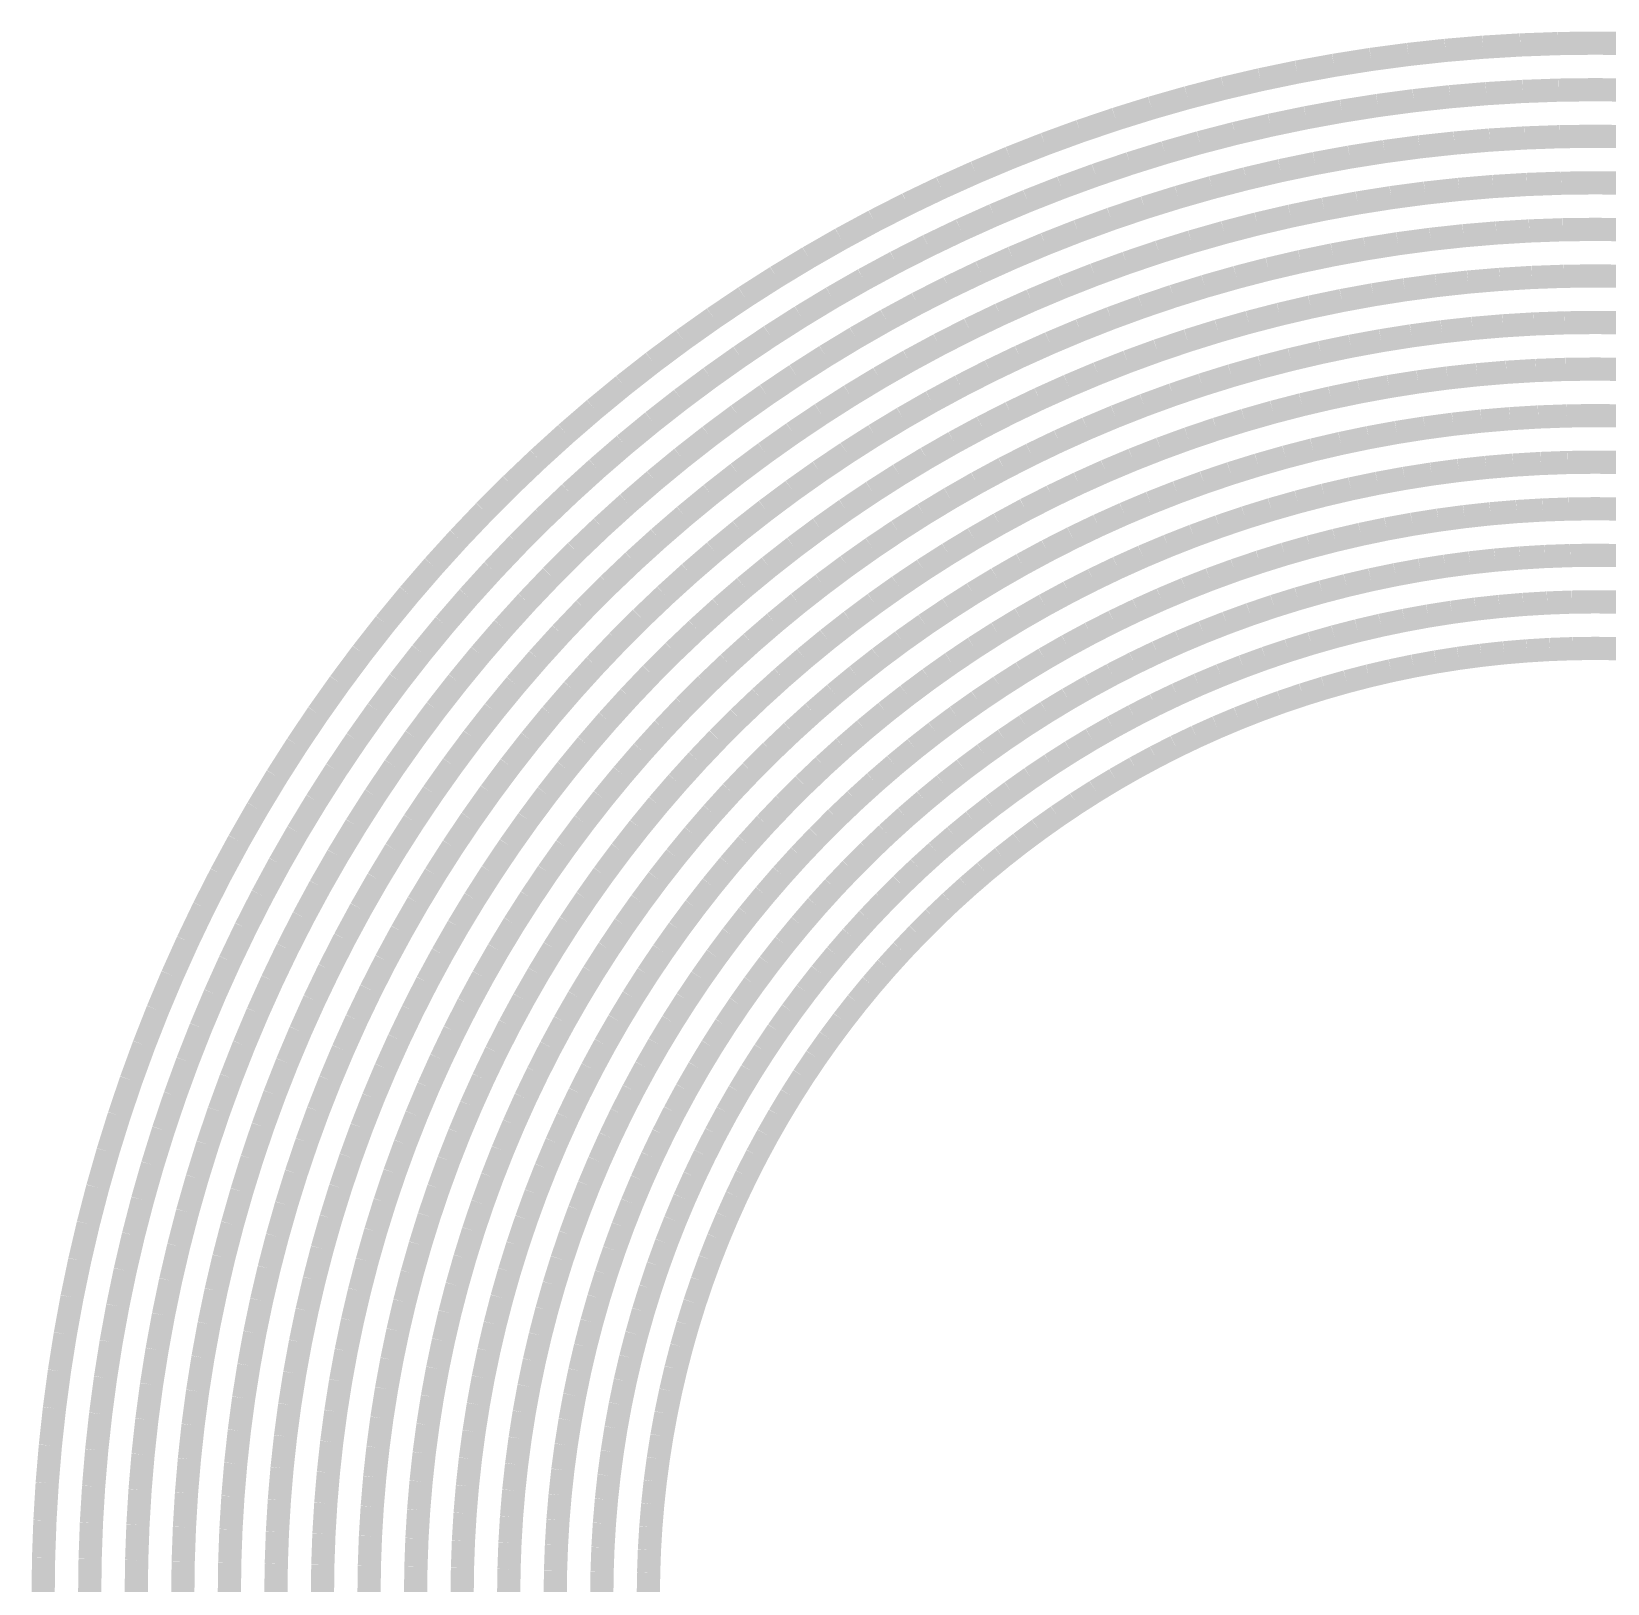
# Model space of a CAD drawing. Header units: millimetres. Extents: x -43 to 75, y 27 to 82.
# Drawn here: x 51.23 to 61.55, y 71.99 to 82.15 of the extents above; entities that cross this region are included whole.
import ezdxf

# ---------------------------------------------------------------- set-up
doc = ezdxf.new("R2010")
doc.units = ezdxf.units.MM
doc.layers.add('solderpaste_top', color=7, linetype='Continuous')

msp = doc.modelspace()

# ---------------------------------------------------------------- linework, layer by layer
at = {"layer": 'solderpaste_top', "color": 171, "const_width": 0.152}
for points in [[(60.7357, 82.0517), (60.9808, 82.0665)], [(60.9808, 82.0665), (61.2262, 82.0754)], [(61.2262, 82.0754), (61.4718, 82.0784)], [(61.4718, 82.0784), (61.7192, 82.0754)], [(59.7609, 81.9333), (60.0035, 81.9718)], [(60.0035, 81.9718), (60.2469, 82.0043)], [(60.2469, 82.0043), (60.491, 82.031)], [(60.491, 82.031), (60.7357, 82.0517)], [(59.279, 81.839), (59.5194, 81.8891)], [(59.5194, 81.8891), (59.7609, 81.9333)], [(58.8021, 81.7215), (59.0398, 81.7831)], [(59.0398, 81.7831), (59.279, 81.839)], [(60.5204, 81.7276), (60.7578, 81.7477)], [(60.7578, 81.7477), (60.9956, 81.7621)], [(60.9956, 81.7621), (61.2336, 81.7707)], [(61.2336, 81.7707), (61.4718, 81.7736)], [(61.4718, 81.7736), (61.7118, 81.7707)], [(58.3315, 81.581), (58.566, 81.6541)], [(58.566, 81.6541), (58.8021, 81.7215)], [(59.8122, 81.6329), (60.0475, 81.6702)], [(60.0475, 81.6702), (60.2836, 81.7017)], [(60.2836, 81.7017), (60.5204, 81.7276)], [(58.0989, 81.5023), (58.3315, 81.581)], [(59.1128, 81.4872), (59.3447, 81.5414)], [(59.3447, 81.5414), (59.5779, 81.59)], [(59.5779, 81.59), (59.8122, 81.6329)], [(57.8682, 81.418), (58.0989, 81.5023)], [(58.8822, 81.4274), (59.1128, 81.4872)], [(60.5498, 81.4242), (60.7799, 81.4437)], [(60.7799, 81.4437), (61.0103, 81.4576)], [(61.0103, 81.4576), (61.241, 81.466)], [(61.241, 81.466), (61.4718, 81.4688)], [(61.4718, 81.4688), (61.7045, 81.466)], [(57.6397, 81.3282), (57.8682, 81.418)], [(58.4257, 81.2911), (58.6531, 81.362)], [(58.6531, 81.362), (58.8822, 81.4274)], [(59.6365, 81.2908), (59.8636, 81.3324)], [(59.8636, 81.3324), (60.0916, 81.3686)], [(60.0916, 81.3686), (60.3204, 81.3992)], [(60.3204, 81.3992), (60.5498, 81.4242)], [(57.1894, 81.132), (57.4134, 81.2328)], [(57.4134, 81.2328), (57.6397, 81.3282)], [(58.2001, 81.2148), (58.4257, 81.2911)], [(59.1857, 81.1912), (59.4105, 81.2438)], [(59.4105, 81.2438), (59.6365, 81.2908)], [(56.968, 81.0259), (57.1894, 81.132)], [(57.7546, 81.0459), (57.9763, 81.133)], [(57.9763, 81.133), (58.2001, 81.2148)], [(58.7403, 81.0699), (58.9623, 81.1333)], [(58.9623, 81.1333), (59.1857, 81.1912)], [(60.5793, 81.1208), (60.8019, 81.1397)], [(60.8019, 81.1397), (61.025, 81.1532)], [(61.025, 81.1532), (61.2483, 81.1613)], [(61.2483, 81.1613), (61.4718, 81.164)], [(61.4718, 81.164), (61.6971, 81.1613)], [(56.7492, 80.9144), (56.968, 81.0259)], [(57.5351, 80.9534), (57.7546, 81.0459)], [(58.5199, 81.0013), (58.7403, 81.0699)], [(59.6951, 80.9917), (59.9149, 81.032)], [(59.9149, 81.032), (60.1356, 81.067)], [(60.1356, 81.067), (60.3571, 81.0966)], [(60.3571, 81.0966), (60.5793, 81.1208)], [(57.3179, 80.8556), (57.5351, 80.9534)], [(58.0844, 80.848), (58.3012, 80.9273)], [(58.3012, 80.9273), (58.5199, 81.0013)], [(59.2587, 80.8953), (59.4763, 80.9461)], [(59.4763, 80.9461), (59.6951, 80.9917)], [(56.5331, 80.7976), (56.7492, 80.9144)], [(57.1031, 80.7526), (57.3179, 80.8556)], [(57.8696, 80.7636), (58.0844, 80.848)], [(58.8274, 80.7779), (59.0423, 80.8392)], [(59.0423, 80.8392), (59.2587, 80.8953)], [(60.3938, 80.794), (60.6087, 80.8175)], [(60.6087, 80.8175), (60.824, 80.8357)], [(60.824, 80.8357), (61.0397, 80.8488)], [(61.0397, 80.8488), (61.2557, 80.8566)], [(61.2557, 80.8566), (61.4718, 80.8592)], [(61.4718, 80.8592), (61.6897, 80.8566)], [(56.32, 80.6757), (56.5331, 80.7976)], [(56.8908, 80.6445), (57.1031, 80.7526)], [(57.6568, 80.6739), (57.8696, 80.7636)], [(58.6141, 80.7114), (58.8274, 80.7779)], [(59.7536, 80.6926), (59.9662, 80.7315)], [(59.9662, 80.7315), (60.1796, 80.7654)], [(60.1796, 80.7654), (60.3938, 80.794)], [(56.1098, 80.5487), (56.32, 80.6757)], [(56.6813, 80.5313), (56.8908, 80.6445)], [(57.4463, 80.5792), (57.6568, 80.6739)], [(58.1925, 80.563), (58.4024, 80.6398)], [(58.4024, 80.6398), (58.6141, 80.7114)], [(59.3316, 80.5993), (59.542, 80.6485)], [(59.542, 80.6485), (59.7536, 80.6926)], [(55.9028, 80.4166), (56.1098, 80.5487)], [(56.4745, 80.413), (56.6813, 80.5313)], [(57.2382, 80.4794), (57.4463, 80.5792)], [(57.9845, 80.4813), (58.1925, 80.563)], [(58.9146, 80.4858), (59.1224, 80.5451)], [(59.1224, 80.5451), (59.3316, 80.5993)], [(60.4306, 80.4914), (60.6381, 80.5141)], [(60.6381, 80.5141), (60.8461, 80.5317)], [(60.8461, 80.5317), (61.0545, 80.5443)], [(61.0545, 80.5443), (61.2631, 80.5519)], [(61.2631, 80.5519), (61.4718, 80.5544)], [(61.4718, 80.5544), (61.6824, 80.5519)], [(55.699, 80.2795), (55.9028, 80.4166)], [(56.2706, 80.2897), (56.4745, 80.413)], [(57.0325, 80.3746), (57.2382, 80.4794)], [(57.7786, 80.3945), (57.9845, 80.4813)], [(58.5035, 80.3522), (58.7083, 80.4215)], [(58.7083, 80.4215), (58.9146, 80.4858)], [(59.8122, 80.3935), (60.0175, 80.4311)], [(60.0175, 80.4311), (60.2237, 80.4638)], [(60.2237, 80.4638), (60.4306, 80.4914)], [(56.8294, 80.2649), (57.0325, 80.3746)], [(57.3733, 80.2062), (57.5748, 80.3028)], [(57.5748, 80.3028), (57.7786, 80.3945)], [(58.3006, 80.2781), (58.5035, 80.3522)], [(59.2025, 80.251), (59.4045, 80.3034)], [(59.4045, 80.3034), (59.6078, 80.3509)], [(59.6078, 80.3509), (59.8122, 80.3935)], [(55.4986, 80.1376), (55.699, 80.2795)], [(56.0698, 80.1616), (56.2706, 80.2897)], [(56.629, 80.1503), (56.8294, 80.2649)], [(57.1741, 80.1047), (57.3733, 80.2062)], [(57.9003, 80.1151), (58.0994, 80.199)], [(58.0994, 80.199), (58.3006, 80.2781)], [(59.0017, 80.1937), (59.2025, 80.251)], [(60.4673, 80.1888), (60.6675, 80.2107)], [(60.6675, 80.2107), (60.8682, 80.2277)], [(60.8682, 80.2277), (61.0692, 80.2399)], [(61.0692, 80.2399), (61.2704, 80.2472)], [(61.2704, 80.2472), (61.4718, 80.2496)], [(61.4718, 80.2496), (61.675, 80.2471)], [(55.3017, 79.9909), (55.4986, 80.1376)], [(55.8722, 80.0287), (56.0698, 80.1616)], [(56.4315, 80.0308), (56.629, 80.1503)], [(56.9775, 79.9985), (57.1741, 80.1047)], [(57.7032, 80.0264), (57.9003, 80.1151)], [(58.6047, 80.0647), (58.8024, 80.1316)], [(58.8024, 80.1316), (59.0017, 80.1937)], [(59.6736, 80.0533), (59.8707, 80.0943)], [(59.8707, 80.0943), (60.0688, 80.1306)], [(60.0688, 80.1306), (60.2677, 80.1622)], [(60.2677, 80.1622), (60.4673, 80.1888)], [(55.1084, 79.8394), (55.3017, 79.9909)], [(55.6778, 79.891), (55.8722, 80.0287)], [(56.2369, 79.9067), (56.4315, 80.0308)], [(56.7835, 79.8875), (56.9775, 79.9985)], [(57.5083, 79.9329), (57.7032, 80.0264)], [(58.2144, 79.9167), (58.4087, 79.9931)], [(58.4087, 79.9931), (58.6047, 80.0647)], [(59.2826, 79.9569), (59.4775, 80.0074)], [(59.4775, 80.0074), (59.6736, 80.0533)], [(55.4868, 79.7487), (55.6778, 79.891)], [(56.0453, 79.7778), (56.2369, 79.9067)], [(56.5923, 79.7719), (56.7835, 79.8875)], [(57.3158, 79.8348), (57.5083, 79.9329)], [(58.022, 79.8356), (58.2144, 79.9167)], [(58.8966, 79.8417), (59.0889, 79.9016)], [(59.0889, 79.9016), (59.2826, 79.9569)], [(60.3118, 79.8606), (60.5041, 79.8863)], [(60.5041, 79.8863), (60.6969, 79.9073)], [(60.6969, 79.9073), (60.8902, 79.9237)], [(60.8902, 79.9237), (61.0839, 79.9354)], [(61.0839, 79.9354), (61.2778, 79.9425)], [(61.2778, 79.9425), (61.4718, 79.9448)], [(61.4718, 79.9448), (61.6676, 79.9424)], [(54.9188, 79.6833), (55.1084, 79.8394)], [(57.1256, 79.7321), (57.3158, 79.8348)], [(57.8317, 79.75), (58.022, 79.8356)], [(58.7059, 79.7772), (58.8966, 79.8417)], [(59.7394, 79.7557), (59.9293, 79.7952)], [(59.9293, 79.7952), (60.1201, 79.8302)], [(60.1201, 79.8302), (60.3118, 79.8606)], [(54.733, 79.5227), (54.9188, 79.6833)], [(55.2992, 79.6018), (55.4868, 79.7487)], [(55.8569, 79.6444), (56.0453, 79.7778)], [(56.4039, 79.6517), (56.5923, 79.7719)], [(56.9381, 79.6248), (57.1256, 79.7321)], [(57.6434, 79.6597), (57.8317, 79.75)], [(58.3293, 79.6344), (58.5167, 79.7081)], [(58.5167, 79.7081), (58.7059, 79.7772)], [(59.3626, 79.6628), (59.5504, 79.7115)], [(59.5504, 79.7115), (59.7394, 79.7557)], [(55.1153, 79.4504), (55.2992, 79.6018)], [(55.6718, 79.5065), (55.8569, 79.6444)], [(56.2184, 79.527), (56.4039, 79.6517)], [(56.7531, 79.513), (56.9381, 79.6248)], [(57.4574, 79.5649), (57.6434, 79.6597)], [(58.1437, 79.5562), (58.3293, 79.6344)], [(58.9908, 79.5519), (59.1761, 79.6096)], [(59.1761, 79.6096), (59.3626, 79.6628)], [(60.3558, 79.5589), (60.5408, 79.5837)], [(60.5408, 79.5837), (60.7263, 79.6039)], [(60.7263, 79.6039), (60.9123, 79.6197)], [(60.9123, 79.6197), (61.0986, 79.631)], [(61.0986, 79.631), (61.2852, 79.6377)], [(61.2852, 79.6377), (61.4718, 79.64)], [(61.4718, 79.64), (61.6603, 79.6377)], [(54.5512, 79.3577), (54.733, 79.5227)], [(55.4901, 79.3641), (55.6718, 79.5065)], [(56.0361, 79.3978), (56.2184, 79.527)], [(56.5709, 79.3968), (56.7531, 79.513)], [(57.2738, 79.4657), (57.4574, 79.5649)], [(57.7785, 79.3865), (57.9601, 79.4735)], [(57.9601, 79.4735), (58.1437, 79.5562)], [(58.6248, 79.4231), (58.807, 79.4897)], [(58.807, 79.4897), (58.9908, 79.5519)], [(59.8051, 79.458), (59.9879, 79.4961)], [(59.9879, 79.4961), (60.1714, 79.5298)], [(60.1714, 79.5298), (60.3558, 79.5589)], [(54.9351, 79.2946), (55.1153, 79.4504)], [(55.8569, 79.2643), (56.0361, 79.3978)], [(56.3916, 79.2761), (56.5709, 79.3968)], [(57.0926, 79.3621), (57.2738, 79.4657)], [(57.5991, 79.2951), (57.7785, 79.3865)], [(58.4443, 79.3521), (58.6248, 79.4231)], [(59.4427, 79.3687), (59.6234, 79.4156)], [(59.6234, 79.4156), (59.8051, 79.458)], [(54.3734, 79.1883), (54.5512, 79.3577)], [(54.7588, 79.1345), (54.9351, 79.2946)], [(55.3119, 79.2174), (55.4901, 79.3641)], [(56.2152, 79.1512), (56.3916, 79.2761)], [(56.9139, 79.2541), (57.0926, 79.3621)], [(57.4219, 79.1993), (57.5991, 79.2951)], [(58.0885, 79.1971), (58.2655, 79.2768)], [(58.2655, 79.2768), (58.4443, 79.3521)], [(59.085, 79.262), (59.2632, 79.3175)], [(59.2632, 79.3175), (59.4427, 79.3687)], [(60.3998, 79.2573), (60.5775, 79.2811)], [(60.5775, 79.2811), (60.7558, 79.3006)], [(60.7558, 79.3006), (60.9344, 79.3157)], [(60.9344, 79.3157), (61.1134, 79.3265)], [(61.1134, 79.3265), (61.2925, 79.333)], [(61.2925, 79.333), (61.4718, 79.3352)], [(61.4718, 79.3352), (61.6529, 79.333)], [(54.1997, 79.0146), (54.3734, 79.1883)], [(55.1373, 79.0664), (55.3119, 79.2174)], [(55.681, 79.1265), (55.8569, 79.2643)], [(56.738, 79.1418), (56.9139, 79.2541)], [(57.2471, 79.0993), (57.4219, 79.1993)], [(57.9136, 79.1133), (58.0885, 79.1971)], [(58.7329, 79.1381), (58.9082, 79.2022)], [(58.9082, 79.2022), (59.085, 79.262)], [(59.8709, 79.1604), (60.0464, 79.197)], [(60.0464, 79.197), (60.2228, 79.2293)], [(60.2228, 79.2293), (60.3998, 79.2573)], [(54.5863, 78.9701), (54.7588, 79.1345)], [(54.9663, 78.9113), (55.1373, 79.0664)], [(55.5084, 78.9844), (55.681, 79.1265)], [(56.0419, 79.0221), (56.2152, 79.1512)], [(56.5647, 79.0253), (56.738, 79.1418)], [(57.0748, 78.9952), (57.2471, 79.0993)], [(57.7407, 79.0252), (57.9136, 79.1133)], [(58.3872, 78.9973), (58.5592, 79.0698)], [(58.5592, 79.0698), (58.7329, 79.1381)], [(59.3504, 79.0254), (59.5228, 79.0746)], [(59.5228, 79.0746), (59.6963, 79.1196)], [(59.6963, 79.1196), (59.8709, 79.1604)], [(54.0303, 78.8368), (54.1997, 79.0146)], [(54.4179, 78.8017), (54.5863, 78.9701)], [(55.3394, 78.8383), (55.5084, 78.9844)], [(55.8718, 78.8888), (56.0419, 79.0221)], [(56.3944, 78.9046), (56.5647, 79.0253)], [(56.905, 78.8868), (57.0748, 78.9952)], [(57.57, 78.9329), (57.7407, 79.0252)], [(58.217, 78.9207), (58.3872, 78.9973)], [(59.0094, 78.9146), (59.1792, 78.9721)], [(59.1792, 78.9721), (59.3504, 79.0254)], [(60.4439, 78.9557), (60.6143, 78.9785)], [(60.6143, 78.9785), (60.7852, 78.9972)], [(60.7852, 78.9972), (60.9565, 79.0117)], [(60.9565, 79.0117), (61.1281, 79.0221)], [(61.1281, 79.0221), (61.2999, 79.0283)], [(61.2999, 79.0283), (61.4718, 79.0304)], [(61.4718, 79.0304), (61.6455, 79.0283)], [(54.7992, 78.752), (54.9663, 78.9113)], [(55.705, 78.7515), (55.8718, 78.8888)], [(56.227, 78.7799), (56.3944, 78.9046)], [(56.7379, 78.7745), (56.905, 78.8868)], [(57.4016, 78.8366), (57.57, 78.9329)], [(58.0487, 78.84), (58.217, 78.9207)], [(58.841, 78.8531), (59.0094, 78.9146)], [(59.7693, 78.8237), (59.9367, 78.8628)], [(59.9367, 78.8628), (60.105, 78.8979)], [(60.105, 78.8979), (60.2741, 78.9289)], [(60.2741, 78.9289), (60.4439, 78.9557)], [(53.8653, 78.655), (54.0303, 78.8368)], [(54.2535, 78.6292), (54.4179, 78.8017)], [(54.636, 78.5888), (54.7992, 78.752)], [(55.1739, 78.6881), (55.3394, 78.8383)], [(55.5415, 78.6101), (55.705, 78.7515)], [(56.0627, 78.6512), (56.227, 78.7799)], [(56.5735, 78.6581), (56.7379, 78.7745)], [(57.2356, 78.7362), (57.4016, 78.8366)], [(57.7182, 78.6666), (57.8824, 78.7553)], [(57.8824, 78.7553), (58.0487, 78.84)], [(58.5089, 78.7179), (58.6741, 78.7875)], [(58.6741, 78.7875), (58.841, 78.8531)], [(59.4375, 78.7334), (59.6028, 78.7805)], [(59.6028, 78.7805), (59.7693, 78.8237)], [(53.7047, 78.4692), (53.8653, 78.655)], [(55.0121, 78.5339), (55.1739, 78.6881)], [(55.9015, 78.5185), (56.0627, 78.6512)], [(56.4121, 78.5377), (56.5735, 78.6581)], [(57.072, 78.6319), (57.2356, 78.7362)], [(57.5561, 78.5739), (57.7182, 78.6666)], [(58.3454, 78.6443), (58.5089, 78.7179)], [(59.1105, 78.6271), (59.2734, 78.6822)], [(59.2734, 78.6822), (59.4375, 78.7334)], [(60.3254, 78.6284), (60.4879, 78.6541)], [(60.4879, 78.6541), (60.651, 78.676)], [(60.651, 78.676), (60.8146, 78.6938)], [(60.8146, 78.6938), (60.9786, 78.7077)], [(60.9786, 78.7077), (61.1428, 78.7176)], [(61.1428, 78.7176), (61.3073, 78.7236)], [(61.3073, 78.7236), (61.4718, 78.7256)], [(61.4718, 78.7256), (61.6382, 78.7236)], [(54.0934, 78.4529), (54.2535, 78.6292)], [(54.4767, 78.4217), (54.636, 78.5888)], [(55.3815, 78.4649), (55.5415, 78.6101)], [(56.911, 78.5236), (57.072, 78.6319)], [(57.3964, 78.4773), (57.5561, 78.5739)], [(58.024, 78.4854), (58.1838, 78.5668)], [(58.1838, 78.5668), (58.3454, 78.6443)], [(58.7891, 78.5052), (58.9491, 78.5681)], [(58.9491, 78.5681), (59.1105, 78.6271)], [(59.8422, 78.5277), (60.0024, 78.5652)], [(60.0024, 78.5652), (60.1635, 78.5987)], [(60.1635, 78.5987), (60.3254, 78.6284)], [(53.5486, 78.2796), (53.7047, 78.4692)], [(53.9376, 78.2727), (54.0934, 78.4529)], [(54.8541, 78.3759), (55.0121, 78.5339)], [(55.225, 78.3158), (55.3815, 78.4649)], [(55.7436, 78.382), (55.9015, 78.5185)], [(56.2535, 78.4135), (56.4121, 78.5377)], [(56.7527, 78.4115), (56.911, 78.5236)], [(57.2391, 78.3769), (57.3964, 78.4773)], [(57.8663, 78.4002), (58.024, 78.4854)], [(58.6306, 78.4384), (58.7891, 78.5052)], [(59.5247, 78.4413), (59.6829, 78.4864)], [(59.6829, 78.4864), (59.8422, 78.5277)], [(54.3216, 78.2507), (54.4767, 78.4217)], [(54.6999, 78.2141), (54.8541, 78.3759)], [(55.589, 78.2417), (55.7436, 78.382)], [(56.0981, 78.2855), (56.2535, 78.4135)], [(56.5971, 78.2955), (56.7527, 78.4115)], [(57.0842, 78.2728), (57.2391, 78.3769)], [(57.7107, 78.3112), (57.8663, 78.4002)], [(58.3188, 78.2936), (58.4739, 78.3679)], [(58.4739, 78.3679), (58.6306, 78.4384)], [(59.0572, 78.2831), (59.2117, 78.3396)], [(59.2117, 78.3396), (59.3676, 78.3923)], [(59.3676, 78.3923), (59.5247, 78.4413)], [(60.3767, 78.328), (60.532, 78.3525)], [(60.532, 78.3525), (60.6878, 78.3734)], [(60.6878, 78.3734), (60.844, 78.3904)], [(60.844, 78.3904), (61.0006, 78.4037)], [(61.0006, 78.4037), (61.1575, 78.4132)], [(61.1575, 78.4132), (61.3146, 78.4189)], [(61.3146, 78.4189), (61.4718, 78.4208)], [(61.4718, 78.4208), (61.6308, 78.4189)], [(53.3971, 78.0863), (53.5486, 78.2796)], [(53.7862, 78.0888), (53.9376, 78.2727)], [(54.1706, 78.0761), (54.3216, 78.2507)], [(55.0722, 78.163), (55.225, 78.3158)], [(55.4379, 78.0977), (55.589, 78.2417)], [(55.9457, 78.1538), (56.0981, 78.2855)], [(56.4444, 78.1759), (56.5971, 78.2955)], [(56.9319, 78.1649), (57.0842, 78.2728)], [(57.5572, 78.2184), (57.7107, 78.3112)], [(58.1657, 78.2155), (58.3188, 78.2936)], [(58.904, 78.2229), (59.0572, 78.2831)], [(59.9151, 78.2318), (60.0682, 78.2676)], [(60.0682, 78.2676), (60.2221, 78.2996)], [(60.2221, 78.2996), (60.3767, 78.328)], [(54.5497, 78.0486), (54.6999, 78.2141)], [(54.9231, 78.0065), (55.0722, 78.163)], [(55.7966, 78.0185), (55.9457, 78.1538)], [(56.2946, 78.0526), (56.4444, 78.1759)], [(56.7822, 78.0534), (56.9319, 78.1649)], [(57.4061, 78.122), (57.5572, 78.2184)], [(57.8652, 78.0484), (58.0144, 78.1338)], [(58.0144, 78.1338), (58.1657, 78.2155)], [(58.6023, 78.0915), (58.7524, 78.159)], [(58.7524, 78.159), (58.904, 78.2229)], [(59.4618, 78.1024), (59.6118, 78.1492)], [(59.6118, 78.1492), (59.763, 78.1923)], [(59.763, 78.1923), (59.9151, 78.2318)], [(53.2504, 77.8894), (53.3971, 78.0863)], [(53.6393, 77.9012), (53.7862, 78.0888)], [(54.0239, 77.8979), (54.1706, 78.0761)], [(54.4036, 77.8796), (54.5497, 78.0486)], [(55.2903, 77.9501), (55.4379, 78.0977)], [(56.1479, 77.9257), (56.2946, 78.0526)], [(56.6353, 77.9382), (56.7822, 78.0534)], [(57.2573, 78.0219), (57.4061, 78.122)], [(57.7181, 77.9595), (57.8652, 78.0484)], [(58.4539, 78.0203), (58.6023, 78.0915)], [(59.1652, 77.9981), (59.3129, 78.0521)], [(59.3129, 78.0521), (59.4618, 78.1024)], [(60.428, 78.0275), (60.576, 78.0509)], [(60.576, 78.0509), (60.7245, 78.0708)], [(60.7245, 78.0708), (60.8734, 78.0871)], [(60.8734, 78.0871), (61.0227, 78.0997)], [(61.0227, 78.0997), (61.1723, 78.1088)], [(61.1723, 78.1088), (61.322, 78.1142)], [(61.322, 78.1142), (61.4718, 78.116)], [(61.4718, 78.116), (61.6235, 78.1142)], [(61.6235, 78.1142), (61.775, 78.1087)], [(54.7779, 77.8465), (54.9231, 78.0065)], [(55.1463, 77.7989), (55.2903, 77.9501)], [(55.6508, 77.8796), (55.7966, 78.0185)], [(56.4912, 77.8196), (56.6353, 77.9382)], [(57.111, 77.9183), (57.2573, 78.0219)], [(57.5731, 77.867), (57.7181, 77.9595)], [(58.1625, 77.8674), (58.3073, 77.9456)], [(58.3073, 77.9456), (58.4539, 78.0203)], [(58.8741, 77.8796), (59.0189, 77.9406)], [(59.0189, 77.9406), (59.1652, 77.9981)], [(59.8431, 77.8982), (59.9881, 77.9358)], [(59.9881, 77.9358), (60.134, 77.9699)], [(60.134, 77.9699), (60.2807, 78.0005)], [(60.2807, 78.0005), (60.428, 78.0275)], [(53.1085, 77.689), (53.2504, 77.8894)], [(53.497, 77.7102), (53.6393, 77.9012)], [(53.8815, 77.7162), (54.0239, 77.8979)], [(54.2615, 77.707), (54.4036, 77.8796)], [(54.6365, 77.683), (54.7779, 77.8465)], [(55.5084, 77.7372), (55.6508, 77.8796)], [(56.0042, 77.7953), (56.1479, 77.9257)], [(56.9673, 77.8112), (57.111, 77.9183)], [(57.4305, 77.7711), (57.5731, 77.867)], [(58.0197, 77.7857), (58.1625, 77.8674)], [(58.7308, 77.8151), (58.8741, 77.8796)], [(59.556, 77.8126), (59.699, 77.8571)], [(59.699, 77.8571), (59.8431, 77.8982)], [(55.006, 77.6444), (55.1463, 77.7989)], [(55.3695, 77.5914), (55.5084, 77.7372)], [(55.8637, 77.6615), (56.0042, 77.7953)], [(56.35, 77.6975), (56.4912, 77.8196)], [(56.8261, 77.7006), (56.9673, 77.8112)], [(57.2902, 77.6717), (57.4305, 77.7711)], [(57.8789, 77.7006), (58.0197, 77.7857)], [(58.449, 77.6757), (58.589, 77.7471)], [(58.589, 77.7471), (58.7308, 77.8151)], [(59.2733, 77.7131), (59.414, 77.7645)], [(59.414, 77.7645), (59.556, 77.8126)], [(52.9714, 77.4852), (53.1085, 77.689)], [(53.3593, 77.5158), (53.497, 77.7102)], [(53.7436, 77.5311), (53.8815, 77.7162)], [(54.1237, 77.5311), (54.2615, 77.707)], [(54.4992, 77.5162), (54.6365, 77.683)], [(54.8695, 77.4865), (55.006, 77.6444)], [(55.7265, 77.5243), (55.8637, 77.6615)], [(56.2118, 77.5721), (56.35, 77.6975)], [(56.6877, 77.5867), (56.8261, 77.7006)], [(57.1523, 77.569), (57.2902, 77.6717)], [(57.7402, 77.6121), (57.8789, 77.7006)], [(58.3107, 77.601), (58.449, 77.6757)], [(58.9958, 77.6001), (59.1339, 77.6583)], [(59.1339, 77.6583), (59.2733, 77.7131)], [(53.2264, 77.3182), (53.3593, 77.5158)], [(53.6102, 77.3427), (53.7436, 77.5311)], [(53.9902, 77.3519), (54.1237, 77.5311)], [(54.3659, 77.3461), (54.4992, 77.5162)], [(55.2342, 77.4423), (55.3695, 77.5914)], [(55.5927, 77.3838), (55.7265, 77.5243)], [(56.0766, 77.4433), (56.2118, 77.5721)], [(56.5521, 77.4694), (56.6877, 77.5867)], [(57.017, 77.463), (57.1523, 77.569)], [(57.4693, 77.4251), (57.6036, 77.5202)], [(57.6036, 77.5202), (57.7402, 77.6121)], [(58.0397, 77.4416), (58.1742, 77.523)], [(58.1742, 77.523), (58.3107, 77.601)], [(58.7241, 77.4739), (58.8592, 77.5386)], [(58.8592, 77.5386), (58.9958, 77.6001)], [(52.8393, 77.2782), (52.9714, 77.4852)], [(54.7368, 77.3253), (54.8695, 77.4865)], [(55.1025, 77.2899), (55.2342, 77.4423)], [(55.9447, 77.3114), (56.0766, 77.4433)], [(56.4193, 77.3489), (56.5521, 77.4694)], [(56.8843, 77.3537), (57.017, 77.463)], [(57.3374, 77.3268), (57.4693, 77.4251)], [(57.9072, 77.3571), (58.0397, 77.4416)], [(58.5906, 77.4058), (58.7241, 77.4739)], [(53.0983, 77.1174), (53.2264, 77.3182)], [(53.4813, 77.1511), (53.6102, 77.3427)], [(53.861, 77.1695), (53.9902, 77.3519)], [(54.2368, 77.1728), (54.3659, 77.3461)], [(54.6081, 77.161), (54.7368, 77.3253)], [(55.4623, 77.2401), (55.5927, 77.3838)], [(55.8159, 77.1762), (55.9447, 77.3114)], [(56.2895, 77.2252), (56.4193, 77.3489)], [(56.7542, 77.2413), (56.8843, 77.3537)], [(57.2079, 77.2253), (57.3374, 77.3268)], [(57.7768, 77.2694), (57.9072, 77.3571)], [(58.3287, 77.2602), (58.4588, 77.3346)], [(58.4588, 77.3346), (58.5906, 77.4058)], [(52.7123, 77.068), (52.8393, 77.2782)], [(54.9745, 77.1345), (55.1025, 77.2899)], [(55.3354, 77.0934), (55.4623, 77.2401)], [(56.1628, 77.0985), (56.2895, 77.2252)], [(56.6269, 77.1257), (56.7542, 77.2413)], [(57.0808, 77.1207), (57.2079, 77.2253)], [(57.6485, 77.1785), (57.7768, 77.2694)], [(58.2005, 77.1827), (58.3287, 77.2602)], [(52.975, 76.9135), (53.0983, 77.1174)], [(53.3572, 76.9565), (53.4813, 77.1511)], [(53.7363, 76.9841), (53.861, 77.1695)], [(54.1119, 76.9964), (54.2368, 77.1728)], [(54.4833, 76.9936), (54.6081, 77.161)], [(54.8503, 76.9759), (54.9745, 77.1345)], [(55.6905, 77.038), (55.8159, 77.1762)], [(56.5024, 77.0071), (56.6269, 77.1257)], [(56.9563, 77.0131), (57.0808, 77.1207)], [(57.5224, 77.0846), (57.6485, 77.1785)], [(57.9499, 77.0185), (58.0742, 77.1021)], [(58.0742, 77.1021), (58.2005, 77.1827)], [(52.5904, 76.8549), (52.7123, 77.068)], [(55.2121, 76.9436), (55.3354, 77.0934)], [(55.5684, 76.8968), (55.6905, 77.038)], [(56.0391, 76.9687), (56.1628, 77.0985)], [(56.3809, 76.8855), (56.5024, 77.0071)], [(56.8345, 76.9025), (56.9563, 77.0131)], [(57.3987, 76.9877), (57.5224, 77.0846)], [(57.8276, 76.9319), (57.9499, 77.0185)], [(52.8567, 76.7067), (52.975, 76.9135)], [(53.2377, 76.759), (53.3572, 76.9565)], [(53.6161, 76.7957), (53.7363, 76.9841)], [(53.9912, 76.8171), (54.1119, 76.9964)], [(54.3627, 76.8233), (54.4833, 76.9936)], [(54.7299, 76.8144), (54.8503, 76.9759)], [(55.0925, 76.7909), (55.2121, 76.9436)], [(55.4498, 76.7527), (55.5684, 76.8968)], [(55.9186, 76.8359), (56.0391, 76.9687)], [(56.7154, 76.789), (56.8345, 76.9025)], [(57.2774, 76.8878), (57.3987, 76.9877)], [(57.7075, 76.8424), (57.8276, 76.9319)], [(52.4736, 76.6388), (52.5904, 76.8549)], [(53.5005, 76.6045), (53.6161, 76.7957)], [(53.875, 76.6349), (53.9912, 76.8171)], [(54.2462, 76.65), (54.3627, 76.8233)], [(54.6135, 76.6501), (54.7299, 76.8144)], [(54.9765, 76.6353), (55.0925, 76.7909)], [(55.8013, 76.7003), (55.9186, 76.8359)], [(56.2623, 76.7611), (56.3809, 76.8855)], [(57.1585, 76.785), (57.2774, 76.8878)], [(57.5896, 76.75), (57.7075, 76.8424)], [(52.7435, 76.4972), (52.8567, 76.7067)], [(53.1231, 76.5586), (53.2377, 76.759)], [(55.3346, 76.6058), (55.4498, 76.7527)], [(55.6874, 76.5619), (55.8013, 76.7003)], [(56.1467, 76.6338), (56.2623, 76.7611)], [(56.599, 76.6726), (56.7154, 76.789)], [(57.0421, 76.6793), (57.1585, 76.785)], [(57.4739, 76.6548), (57.5896, 76.75)], [(52.3621, 76.42), (52.4736, 76.6388)], [(53.3895, 76.4105), (53.5005, 76.6045)], [(53.7632, 76.4499), (53.875, 76.6349)], [(54.1339, 76.4741), (54.2462, 76.65)], [(54.5012, 76.483), (54.6135, 76.6501)], [(54.8644, 76.477), (54.9765, 76.6353)], [(55.2231, 76.4561), (55.3346, 76.6058)], [(56.0343, 76.5037), (56.1467, 76.6338)], [(56.4855, 76.5535), (56.599, 76.6726)], [(56.9283, 76.5709), (57.0421, 76.6793)], [(57.3606, 76.5568), (57.4739, 76.6548)], [(52.6354, 76.2849), (52.7435, 76.4972)], [(53.0134, 76.3555), (53.1231, 76.5586)], [(54.3928, 76.3132), (54.5012, 76.483)], [(55.5768, 76.4207), (55.6874, 76.5619)], [(55.925, 76.371), (56.0343, 76.5037)], [(56.3749, 76.4317), (56.4855, 76.5535)], [(56.8171, 76.4597), (56.9283, 76.5709)], [(57.2496, 76.4561), (57.3606, 76.5568)], [(52.256, 76.1986), (52.3621, 76.42)], [(53.2833, 76.2139), (53.3895, 76.4105)], [(53.6559, 76.2623), (53.7632, 76.4499)], [(54.0259, 76.2954), (54.1339, 76.4741)], [(54.7561, 76.316), (54.8644, 76.477)], [(55.1152, 76.3038), (55.2231, 76.4561)], [(55.4697, 76.277), (55.5768, 76.4207)], [(56.2673, 76.3072), (56.3749, 76.4317)], [(56.7087, 76.3459), (56.8171, 76.4597)], [(57.1412, 76.3528), (57.2496, 76.4561)], [(52.5324, 76.0701), (52.6354, 76.2849)], [(52.9086, 76.1498), (53.0134, 76.3555)], [(53.9223, 76.1142), (54.0259, 76.2954)], [(54.2887, 76.1409), (54.3928, 76.3132)], [(54.6518, 76.1524), (54.7561, 76.316)], [(55.0111, 76.1489), (55.1152, 76.3038)], [(55.3661, 76.1307), (55.4697, 76.277)], [(55.819, 76.2357), (55.925, 76.371)], [(56.1627, 76.1801), (56.2673, 76.3072)], [(56.603, 76.2295), (56.7087, 76.3459)], [(57.0352, 76.2468), (57.1412, 76.3528)], [(52.1552, 75.9746), (52.256, 76.1986)], [(53.1818, 76.0147), (53.2833, 76.2139)], [(53.5532, 76.0722), (53.6559, 76.2623)], [(55.7163, 76.0978), (55.819, 76.2357)], [(56.0612, 76.0506), (56.1627, 76.1801)], [(56.5002, 76.1106), (56.603, 76.2295)], [(56.9319, 76.1384), (57.0352, 76.2468)], [(52.4346, 75.8529), (52.5324, 76.0701)], [(52.8088, 75.9417), (52.9086, 76.1498)], [(53.4551, 75.8797), (53.5532, 76.0722)], [(53.8231, 75.9306), (53.9223, 76.1142)], [(54.1887, 75.9661), (54.2887, 76.1409)], [(54.5514, 75.9864), (54.6518, 76.1524)], [(54.9107, 75.9916), (55.0111, 76.1489)], [(55.266, 75.9819), (55.3661, 76.1307)], [(55.6169, 75.9575), (55.7163, 76.0978)], [(56.4003, 75.9893), (56.5002, 76.1106)], [(56.8312, 76.0274), (56.9319, 76.1384)], [(52.0598, 75.7483), (52.1552, 75.9746)], [(53.0852, 75.8132), (53.1818, 76.0147)], [(54.0929, 75.7889), (54.1887, 75.9661)], [(54.4551, 75.818), (54.5514, 75.9864)], [(54.8141, 75.8319), (54.9107, 75.9916)], [(55.1696, 75.8308), (55.266, 75.9819)], [(55.9629, 75.9187), (56.0612, 76.0506)], [(56.3034, 75.8655), (56.4003, 75.9893)], [(56.7332, 75.9141), (56.8312, 76.0274)], [(52.714, 75.7312), (52.8088, 75.9417)], [(53.3616, 75.6848), (53.4551, 75.8797)], [(53.7283, 75.7446), (53.8231, 75.9306)], [(55.521, 75.8149), (55.6169, 75.9575)], [(55.8678, 75.7844), (55.9629, 75.9187)], [(56.2095, 75.7395), (56.3034, 75.8655)], [(56.638, 75.7984), (56.7332, 75.9141)], [(52.3421, 75.6334), (52.4346, 75.8529)], [(52.9935, 75.6094), (53.0852, 75.8132)], [(54.0015, 75.6095), (54.0929, 75.7889)], [(54.3628, 75.6473), (54.4551, 75.818)], [(54.7214, 75.6698), (54.8141, 75.8319)], [(55.0768, 75.6773), (55.1696, 75.8308)], [(55.4285, 75.6699), (55.521, 75.8149)], [(55.7759, 75.6478), (55.8678, 75.7844)], [(56.5456, 75.6805), (56.638, 75.7984)], [(51.97, 75.5198), (52.0598, 75.7483)], [(52.6244, 75.5184), (52.714, 75.7312)], [(53.2729, 75.4877), (53.3616, 75.6848)], [(53.638, 75.5563), (53.7283, 75.7446)], [(54.6327, 75.5056), (54.7214, 75.6698)], [(54.9878, 75.5217), (55.0768, 75.6773)], [(55.3396, 75.5228), (55.4285, 75.6699)], [(56.1186, 75.6112), (56.2095, 75.7395)], [(56.4561, 75.5603), (56.5456, 75.6805)], [(52.255, 75.4117), (52.3421, 75.6334)], [(52.9067, 75.4035), (52.9935, 75.6094)], [(53.5524, 75.366), (53.638, 75.5563)], [(53.9145, 75.4279), (54.0015, 75.6095)], [(54.2747, 75.4744), (54.3628, 75.6473)], [(55.6874, 75.5091), (55.7759, 75.6478)], [(56.0309, 75.4808), (56.1186, 75.6112)], [(56.3695, 75.4381), (56.4561, 75.5603)], [(51.8857, 75.2891), (51.97, 75.5198)], [(52.54, 75.3036), (52.6244, 75.5184)], [(53.189, 75.2886), (53.2729, 75.4877)], [(54.1909, 75.2995), (54.2747, 75.4744)], [(54.548, 75.3393), (54.6327, 75.5056)], [(54.9026, 75.364), (54.9878, 75.5217)], [(55.2542, 75.3736), (55.3396, 75.5228)], [(55.6023, 75.3683), (55.6874, 75.5091)], [(55.9463, 75.3483), (56.0309, 75.4808)], [(52.1732, 75.1879), (52.255, 75.4117)], [(52.825, 75.1955), (52.9067, 75.4035)], [(53.4713, 75.1736), (53.5524, 75.366)], [(53.8318, 75.2443), (53.9145, 75.4279)], [(54.8212, 75.2042), (54.9026, 75.364)], [(55.1725, 75.2223), (55.2542, 75.3736)], [(55.5206, 75.2255), (55.6023, 75.3683)], [(55.865, 75.2138), (55.9463, 75.3483)], [(56.2859, 75.3138), (56.3695, 75.4381)], [(51.807, 75.0565), (51.8857, 75.2891)], [(52.4607, 75.0868), (52.54, 75.3036)], [(53.1099, 75.0874), (53.189, 75.2886)], [(53.7536, 75.0587), (53.8318, 75.2443)], [(54.1112, 75.1225), (54.1909, 75.2995)], [(54.4673, 75.171), (54.548, 75.3393)], [(56.2053, 75.1875), (56.2859, 75.3138)], [(52.0969, 74.9623), (52.1732, 75.1879)], [(52.7482, 74.9856), (52.825, 75.1955)], [(53.3949, 74.9793), (53.4713, 75.1736)], [(54.3907, 75.0008), (54.4673, 75.171)], [(54.7437, 75.0426), (54.8212, 75.2042)], [(55.0944, 75.0692), (55.1725, 75.2223)], [(55.4424, 75.0807), (55.5206, 75.2255)], [(55.787, 75.0773), (55.865, 75.2138)], [(56.1278, 75.0592), (56.2053, 75.1875)], [(51.7339, 74.822), (51.807, 75.0565)], [(52.3867, 74.8681), (52.4607, 75.0868)], [(53.0358, 74.8844), (53.1099, 75.0874)], [(53.6799, 74.8713), (53.7536, 75.0587)], [(54.0359, 74.9437), (54.1112, 75.1225)], [(54.6701, 74.8791), (54.7437, 75.0426)], [(55.0201, 74.9141), (55.0944, 75.0692)], [(55.3677, 74.9341), (55.4424, 75.0807)], [(55.7123, 74.939), (55.787, 75.0773)], [(56.0534, 74.9292), (56.1278, 75.0592)], [(52.026, 74.7349), (52.0969, 74.9623)], [(52.6766, 74.7739), (52.7482, 74.9856)], [(53.3233, 74.7833), (53.3949, 74.9793)], [(53.9649, 74.7632), (54.0359, 74.9437)], [(54.3182, 74.8288), (54.3907, 75.0008)], [(55.2965, 74.7857), (55.3677, 74.9341)], [(55.6409, 74.799), (55.7123, 74.939)], [(52.3181, 74.6477), (52.3867, 74.8681)], [(52.9665, 74.6797), (53.0358, 74.8844)], [(53.6108, 74.6821), (53.6799, 74.8713)], [(54.6005, 74.7139), (54.6701, 74.8791)], [(54.9496, 74.7574), (55.0201, 74.9141)], [(55.9821, 74.7974), (56.0534, 74.9292)], [(51.6665, 74.5859), (51.7339, 74.822)], [(51.9606, 74.5058), (52.026, 74.7349)], [(52.6101, 74.5606), (52.6766, 74.7739)], [(53.2564, 74.5855), (53.3233, 74.7833)], [(53.8983, 74.581), (53.9649, 74.7632)], [(54.2499, 74.6551), (54.3182, 74.8288)], [(54.8828, 74.5989), (54.9496, 74.7574)], [(55.229, 74.6356), (55.2965, 74.7857)], [(55.5729, 74.6572), (55.6409, 74.799)], [(55.9141, 74.6639), (55.9821, 74.7974)], [(52.2547, 74.4257), (52.3181, 74.6477)], [(52.9022, 74.4734), (52.9665, 74.6797)], [(53.5463, 74.4914), (53.6108, 74.6821)], [(54.1858, 74.4798), (54.2499, 74.6551)], [(54.5349, 74.547), (54.6005, 74.7139)], [(55.1651, 74.484), (55.229, 74.6356)], [(55.5084, 74.5139), (55.5729, 74.6572)], [(55.8494, 74.5288), (55.9141, 74.6639)], [(51.6049, 74.3482), (51.6665, 74.5859)], [(52.5488, 74.3457), (52.6101, 74.5606)], [(53.1943, 74.3863), (53.2564, 74.5855)], [(53.8361, 74.3972), (53.8983, 74.581)], [(54.4734, 74.3786), (54.5349, 74.547)], [(54.8199, 74.4389), (54.8828, 74.5989)], [(55.7879, 74.3922), (55.8494, 74.5288)], [(51.9008, 74.2752), (51.9606, 74.5058)], [(52.1968, 74.2023), (52.2547, 74.4257)], [(52.8429, 74.2656), (52.9022, 74.4734)], [(53.4864, 74.2991), (53.5463, 74.4914)], [(54.126, 74.303), (54.1858, 74.4798)], [(54.7609, 74.2775), (54.8199, 74.4389)], [(55.1049, 74.3308), (55.1651, 74.484)], [(55.4474, 74.369), (55.5084, 74.5139)], [(51.549, 74.109), (51.6049, 74.3482)], [(52.4927, 74.1293), (52.5488, 74.3457)], [(53.137, 74.1855), (53.1943, 74.3863)], [(53.7784, 74.2119), (53.8361, 74.3972)], [(54.4159, 74.2088), (54.4734, 74.3786)], [(55.0484, 74.1763), (55.1049, 74.3308)], [(55.3899, 74.2228), (55.4474, 74.369)], [(55.7297, 74.2541), (55.7879, 74.3922)], [(51.8466, 74.0433), (51.9008, 74.2752)], [(52.7887, 74.0564), (52.8429, 74.2656)], [(53.4311, 74.1054), (53.4864, 74.2991)], [(53.7252, 74.0254), (53.7784, 74.2119)], [(54.0705, 74.1248), (54.126, 74.303)], [(54.7058, 74.1146), (54.7609, 74.2775)], [(55.3359, 74.0751), (55.3899, 74.2228)], [(55.6749, 74.1147), (55.7297, 74.2541)], [(51.4989, 73.8686), (51.549, 74.109)], [(52.1442, 73.9775), (52.1968, 74.2023)], [(52.4419, 73.9117), (52.4927, 74.1293)], [(53.0846, 73.9835), (53.137, 74.1855)], [(54.0193, 73.9453), (54.0705, 74.1248)], [(54.3626, 74.0376), (54.4159, 74.2088)], [(54.6546, 73.9505), (54.7058, 74.1146)], [(54.9957, 74.0204), (55.0484, 74.1763)], [(55.6235, 73.974), (55.6749, 74.1147)], [(51.798, 73.8101), (51.8466, 74.0433)], [(52.7395, 73.846), (52.7887, 74.0564)], [(53.3806, 73.9105), (53.4311, 74.1054)], [(53.6765, 73.8376), (53.7252, 74.0254)], [(54.3134, 73.8652), (54.3626, 74.0376)], [(54.9467, 73.8633), (54.9957, 74.0204)], [(55.2856, 73.9262), (55.3359, 74.0751)], [(52.0972, 73.7515), (52.1442, 73.9775)], [(52.3963, 73.6929), (52.4419, 73.9117)], [(53.0371, 73.7802), (53.0846, 73.9835)], [(53.3347, 73.7144), (53.3806, 73.9105)], [(53.9724, 73.7646), (54.0193, 73.9453)], [(54.6075, 73.7852), (54.6546, 73.9505)], [(55.2388, 73.7762), (55.2856, 73.9262)], [(55.5754, 73.832), (55.6235, 73.974)], [(51.4547, 73.6271), (51.4989, 73.8686)], [(51.7551, 73.5758), (51.798, 73.8101)], [(52.6954, 73.6344), (52.7395, 73.846)], [(53.6323, 73.6486), (53.6765, 73.8376)], [(54.2684, 73.6917), (54.3134, 73.8652)], [(54.9016, 73.7051), (54.9467, 73.8633)], [(55.5309, 73.689), (55.5754, 73.832)], [(52.0556, 73.5244), (52.0972, 73.7515)], [(52.9945, 73.5758), (53.0371, 73.7802)], [(53.2936, 73.5173), (53.3347, 73.7144)], [(53.93, 73.5829), (53.9724, 73.7646)], [(54.5643, 73.6187), (54.6075, 73.7852)], [(54.8603, 73.5458), (54.9016, 73.7051)], [(55.1957, 73.625), (55.2388, 73.7762)], [(51.4162, 73.3845), (51.4547, 73.6271)], [(52.356, 73.4731), (52.3963, 73.6929)], [(52.6565, 73.4218), (52.6954, 73.6344)], [(53.5928, 73.4587), (53.6323, 73.6486)], [(54.2276, 73.5171), (54.2684, 73.6917)], [(54.5252, 73.4513), (54.5643, 73.6187)], [(55.1562, 73.4729), (55.1957, 73.625)], [(55.4898, 73.5449), (55.5309, 73.689)], [(51.7178, 73.3405), (51.7551, 73.5758)], [(52.0194, 73.2964), (52.0556, 73.5244)], [(52.9569, 73.3705), (52.9945, 73.5758)], [(53.2573, 73.3192), (53.2936, 73.5173)], [(53.8919, 73.4001), (53.93, 73.5829)], [(54.191, 73.3416), (54.2276, 73.5171)], [(54.8228, 73.3856), (54.8603, 73.5458)], [(55.4522, 73.3999), (55.4898, 73.5449)], [(52.321, 73.2524), (52.356, 73.4731)], [(52.6226, 73.2084), (52.6565, 73.4218)], [(53.5578, 73.2679), (53.5928, 73.4587)], [(53.8582, 73.2166), (53.8919, 73.4001)], [(54.4901, 73.283), (54.5252, 73.4513)], [(55.1204, 73.3198), (55.1562, 73.4729)], [(55.4181, 73.254), (55.4522, 73.3999)], [(51.3837, 73.1411), (51.4162, 73.3845)], [(51.6863, 73.1044), (51.7178, 73.3405)], [(51.9888, 73.0676), (52.0194, 73.2964)], [(52.9242, 73.1643), (52.9569, 73.3705)], [(53.2258, 73.1203), (53.2573, 73.3192)], [(54.1587, 73.1652), (54.191, 73.3416)], [(54.4591, 73.1139), (54.4901, 73.283)], [(54.7893, 73.2245), (54.8228, 73.3856)], [(55.0884, 73.1659), (55.1204, 73.3198)], [(52.2914, 73.0309), (52.321, 73.2524)], [(52.594, 72.9942), (52.6226, 73.2084)], [(53.5274, 73.0762), (53.5578, 73.2679)], [(53.8291, 73.0322), (53.8582, 73.2166)], [(54.7596, 73.0626), (54.7893, 73.2245)], [(55.3875, 73.1073), (55.4181, 73.254)], [(51.357, 72.897), (51.3837, 73.1411)], [(51.6604, 72.8676), (51.6863, 73.1044)], [(52.8966, 72.9574), (52.9242, 73.1643)], [(53.1992, 72.9207), (53.2258, 73.1203)], [(54.1307, 72.9882), (54.1587, 73.1652)], [(54.4323, 72.9441), (54.4591, 73.1139)], [(55.06, 73.0113), (55.0884, 73.1659)], [(55.3605, 72.96), (55.3875, 73.1073)], [(51.9638, 72.8382), (51.9888, 73.0676)], [(52.2672, 72.8087), (52.2914, 73.0309)], [(52.5705, 72.7793), (52.594, 72.9942)], [(53.5017, 72.8839), (53.5274, 73.0762)], [(53.8043, 72.8472), (53.8291, 73.0322)], [(54.1069, 72.8105), (54.1307, 72.9882)], [(54.7339, 72.9001), (54.7596, 73.0626)], [(55.0355, 72.856), (55.06, 73.0113)], [(51.3363, 72.6523), (51.357, 72.897)], [(52.8739, 72.7499), (52.8966, 72.9574)], [(53.1773, 72.7205), (53.1992, 72.9207)], [(53.4807, 72.6911), (53.5017, 72.8839)], [(54.4095, 72.7737), (54.4323, 72.9441)], [(54.712, 72.737), (54.7339, 72.9001)], [(55.3371, 72.812), (55.3605, 72.96)], [(51.6403, 72.6302), (51.6604, 72.8676)], [(51.9443, 72.6081), (51.9638, 72.8382)], [(52.2483, 72.5861), (52.2672, 72.8087)], [(52.5523, 72.564), (52.5705, 72.7793)], [(53.7841, 72.6617), (53.8043, 72.8472)], [(54.0874, 72.6322), (54.1069, 72.8105)], [(54.3908, 72.6028), (54.4095, 72.7737)], [(55.0146, 72.7002), (55.0355, 72.856)], [(55.3172, 72.6635), (55.3371, 72.812)], [(52.8563, 72.5419), (52.8739, 72.7499)], [(53.1603, 72.5198), (53.1773, 72.7205)], [(53.4643, 72.4977), (53.4807, 72.6911)], [(54.6942, 72.5734), (54.712, 72.737)], [(54.9976, 72.544), (55.0146, 72.7002)], [(51.3215, 72.4072), (51.3363, 72.6523)], [(51.6259, 72.3924), (51.6403, 72.6302)], [(51.9304, 72.3777), (51.9443, 72.6081)], [(52.2348, 72.363), (52.2483, 72.5861)], [(52.5392, 72.3483), (52.5523, 72.564)], [(53.7683, 72.4757), (53.7841, 72.6617)], [(54.0723, 72.4536), (54.0874, 72.6322)], [(54.3763, 72.4315), (54.3908, 72.6028)], [(54.6803, 72.4094), (54.6942, 72.5734)], [(55.3009, 72.5146), (55.3172, 72.6635)], [(52.8437, 72.3335), (52.8563, 72.5419)], [(53.1481, 72.3188), (53.1603, 72.5198)], [(53.4526, 72.3041), (53.4643, 72.4977)], [(53.757, 72.2894), (53.7683, 72.4757)], [(54.9843, 72.3874), (54.9976, 72.544)], [(55.2883, 72.3653), (55.3009, 72.5146)], [(51.3126, 72.1618), (51.3215, 72.4072)], [(51.6173, 72.1544), (51.6259, 72.3924)], [(51.922, 72.147), (51.9304, 72.3777)], [(52.2267, 72.1397), (52.2348, 72.363)], [(54.0615, 72.2746), (54.0723, 72.4536)], [(54.3659, 72.2599), (54.3763, 72.4315)], [(54.6704, 72.2452), (54.6803, 72.4094)], [(54.9748, 72.2305), (54.9843, 72.3874)], [(55.2792, 72.2157), (55.2883, 72.3653)], [(52.5314, 72.1323), (52.5392, 72.3483)], [(52.8361, 72.1249), (52.8437, 72.3335)], [(53.1408, 72.1176), (53.1481, 72.3188)], [(53.4455, 72.1102), (53.4526, 72.3041)], [(53.7503, 72.1028), (53.757, 72.2894)], [(54.055, 72.0955), (54.0615, 72.2746)], [(54.3597, 72.0881), (54.3659, 72.2599)], [(51.3096, 71.9162), (51.3126, 72.1618)], [(51.6144, 71.9162), (51.6173, 72.1544)], [(54.6644, 72.0807), (54.6704, 72.2452)], [(54.9691, 72.0734), (54.9748, 72.2305)], [(55.2738, 72.066), (55.2792, 72.2157)], [(51.9192, 71.9162), (51.922, 72.147)], [(52.224, 71.9162), (52.2267, 72.1397)], [(52.5288, 71.9162), (52.5314, 72.1323)], [(52.8336, 71.9162), (52.8361, 72.1249)], [(53.1384, 71.9162), (53.1408, 72.1176)], [(53.4432, 71.9162), (53.4455, 72.1102)], [(53.748, 71.9162), (53.7503, 72.1028)], [(54.0528, 71.9162), (54.055, 72.0955)], [(54.3576, 71.9162), (54.3597, 72.0881)], [(54.6624, 71.9162), (54.6644, 72.0807)], [(54.9672, 71.9162), (54.9691, 72.0734)], [(55.272, 71.9162), (55.2738, 72.066)]]:
    msp.add_lwpolyline(points, dxfattribs=at)

doc.saveas('drawing.dxf')
